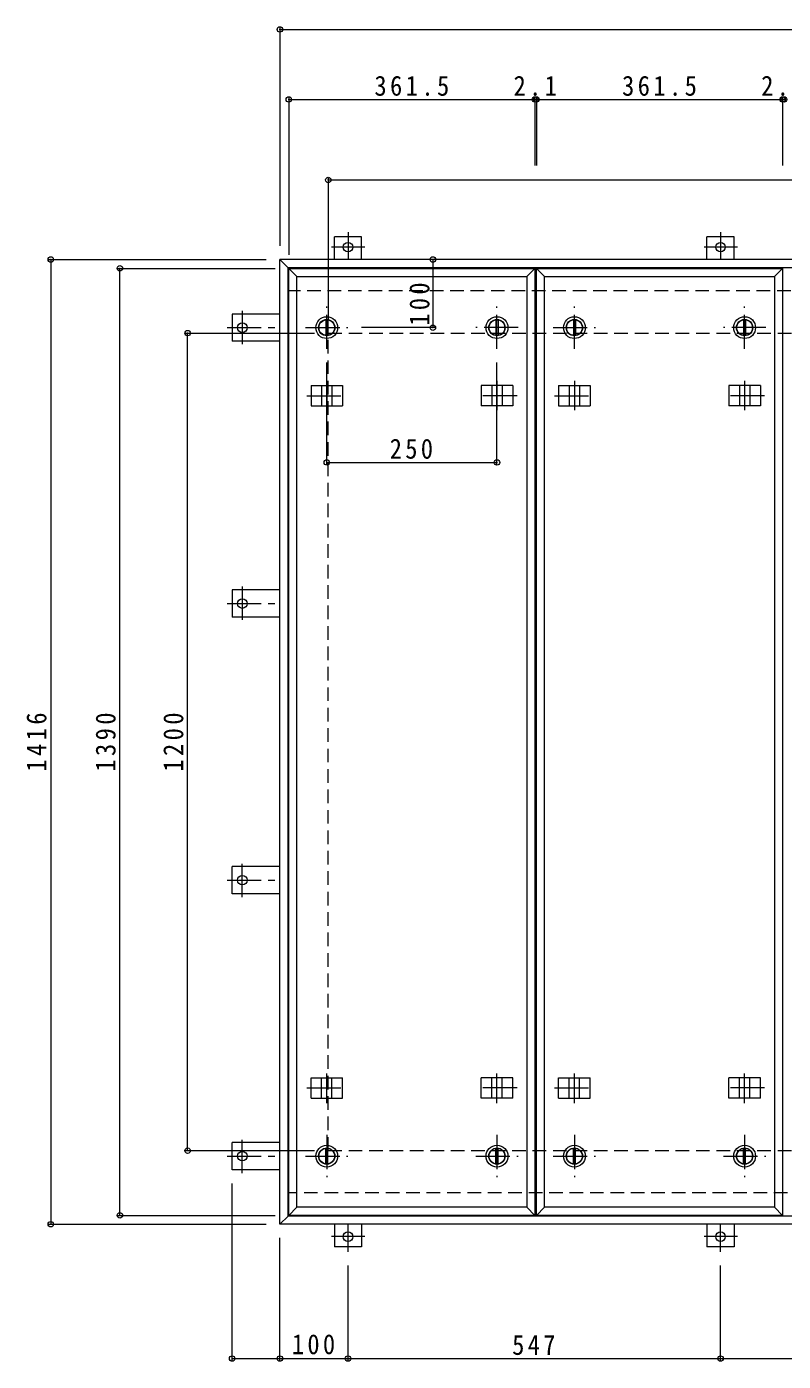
# Model space of a CAD drawing. Units: millimetres at full size, sheet at 1:10. Extents: x -2670 to 2753, y -1962 to 1808.
# Drawn here: x -2670 to -1559, y -376 to 1583 of the extents above; entities that cross this region are included whole.
import ezdxf

# ---------------------------------------------------------------- set-up
doc = ezdxf.new("R2010")
doc.units = ezdxf.units.MM
doc.header["$LTSCALE"] = 10
doc.header["$PDMODE"] = 32
doc.header["$PDSIZE"] = 8
doc.linetypes.add('CHAIN1', pattern=[8, 5, -1, 1, -1])
doc.linetypes.add('DASHED2', pattern=[3, 2, -1])
for name, color, linetype, lineweight in [('0-1_躯体', 2, 'DASHED2', 9), ('0-2_仕上', 3, 'Continuous', 9), ('0-3_建具', 4, 'Continuous', 9), ('0-C', 2, 'Continuous', 9), ('0-E', 3, 'Continuous', 9), ('0-F', 7, 'Continuous', 9)]:
    doc.layers.add(name, color=color, linetype=linetype, lineweight=lineweight)
doc.styles.add('ＭＳ ゴシック', font='')
doc.styles.get('ＭＳ ゴシック').set_extended_font_data('MS Gothic')

msp = doc.modelspace()

# ---------------------------------------------------------------- linework, layer by layer
at = {"layer": '0-1_躯体'}
for p, q in [((-467.83, 1195.44), (-2285.83, 1195.44)), ((-2226.83, 1133.44), (-526.83, 1133.44)), ((-2226.83, -66.56), (-2226.83, 1133.44)), ((-2226.83, -66.56), (-526.83, -66.56)), ((-832.45, -128.56), (-2285.83, -128.56))]:
    msp.add_line(p, q, dxfattribs=at)
at = {"layer": '0-2_仕上'}
for p, q in [((-2272.83, 1216.44), (-2284.83, 1228.44)), ((-2284.83, 1228.44), (-1923.33, 1228.44)), ((-2284.83, -161.56), (-2284.83, 1228.44)), ((-2272.83, 1216.44), (-1935.33, 1216.44)), ((-2272.83, -149.56), (-2272.83, 1216.44)), ((-1935.33, 1216.44), (-1923.33, 1228.44)), ((-1935.33, 1216.44), (-1935.33, -149.56)), ((-1923.33, 1228.44), (-1923.33, -161.56)), ((-1909.2, 1216.44), (-1921.2, 1228.44)), ((-1921.2, 1228.44), (-1559.7, 1228.44)), ((-1921.2, -161.56), (-1921.2, 1228.44)), ((-1909.2, 1216.44), (-1571.7, 1216.44)), ((-1909.2, -149.56), (-1909.2, 1216.44)), ((-1571.7, 1216.44), (-1559.7, 1228.44)), ((-1571.7, 1216.44), (-1571.7, -149.56)), ((-1559.7, 1228.44), (-1559.7, -161.56)), ((-2284.83, -161.56), (-2272.83, -149.56)), ((-1935.33, -149.56), (-2272.83, -149.56)), ((-1921.2, -161.56), (-1909.2, -149.56)), ((-1571.7, -149.56), (-1909.2, -149.56))]:
    msp.add_line(p, q, dxfattribs=at)
for points in [[(-1935.33, -149.56), (-1923.33, -161.56), (-2284.83, -161.56)], [(-1571.7, -149.56), (-1559.7, -161.56), (-1921.2, -161.56)]]:
    msp.add_lwpolyline(points, dxfattribs=at)
at = {"layer": '0-3_建具', "color": 2}
for p, q in [((-2297.83, 1241.44), (-2285.83, 1229.44)), ((-455.83, 1241.44), (-2297.83, 1241.44)), ((-2297.83, -174.56), (-2297.83, 1241.44)), ((-467.83, 1229.44), (-2285.83, 1229.44)), ((-2285.83, -162.56), (-2285.83, 1229.44)), ((-2297.83, -174.56), (-2285.83, -162.56)), ((-455.83, -174.56), (-2297.83, -174.56)), ((-467.83, -162.56), (-2285.83, -162.56))]:
    msp.add_line(p, q, dxfattribs=at)
at = {"layer": '0-3_建具', "linetype": 'CHAIN1'}
for p, q in [((-2229.08, 1063.56), (-2229.08, 1020.32)), ((-1979.08, 1063.56), (-1979.08, 1020.32)), ((-1865.45, 1063.56), (-1865.45, 1020.32)), ((-1615.45, 1063.56), (-1615.45, 1020.32)), ((-2258.49, 1041.44), (-2199.67, 1041.44)), ((-1949.67, 1041.44), (-2008.49, 1041.44)), ((-1894.86, 1041.44), (-1836.04, 1041.44)), ((-1586.04, 1041.44), (-1644.86, 1041.44)), ((-2229.08, 3.32), (-2229.08, 46.56)), ((-1979.08, 3.32), (-1979.08, 46.56)), ((-1865.45, 3.32), (-1865.45, 46.56)), ((-1615.45, 3.32), (-1615.45, 46.56)), ((-2258.49, 25.44), (-2199.67, 25.44)), ((-1949.67, 25.44), (-2008.49, 25.44)), ((-1894.86, 25.44), (-1836.04, 25.44)), ((-1586.04, 25.44), (-1644.86, 25.44))]:
    msp.add_line(p, q, dxfattribs=at)
at = {"layer": '0-3_建具'}
for p, q in [((-2252.17, 1056.44), (-2205.99, 1056.44)), ((-2252.17, 1056.44), (-2252.17, 1026.44)), ((-2236.58, 1056.44), (-2236.58, 1026.44)), ((-2221.58, 1056.44), (-2221.58, 1026.44)), ((-2205.99, 1056.44), (-2205.99, 1026.44)), ((-1955.99, 1056.44), (-2002.17, 1056.44)), ((-2002.17, 1056.44), (-2002.17, 1026.44)), ((-1986.58, 1056.44), (-1986.58, 1026.44)), ((-1971.58, 1056.44), (-1971.58, 1026.44)), ((-1955.99, 1056.44), (-1955.99, 1026.44)), ((-1888.54, 1056.44), (-1842.36, 1056.44)), ((-1888.54, 1056.44), (-1888.54, 1026.44)), ((-1872.95, 1056.44), (-1872.95, 1026.44)), ((-1857.95, 1056.44), (-1857.95, 1026.44)), ((-1842.36, 1056.44), (-1842.36, 1026.44)), ((-1592.36, 1056.44), (-1638.54, 1056.44)), ((-1638.54, 1056.44), (-1638.54, 1026.44)), ((-1622.95, 1056.44), (-1622.95, 1026.44)), ((-1607.95, 1056.44), (-1607.95, 1026.44)), ((-1592.36, 1056.44), (-1592.36, 1026.44)), ((-2252.17, 1026.44), (-2205.99, 1026.44)), ((-1955.99, 1026.44), (-2002.17, 1026.44)), ((-1888.54, 1026.44), (-1842.36, 1026.44)), ((-1592.36, 1026.44), (-1638.54, 1026.44)), ((-2252.17, 40.44), (-2205.99, 40.44)), ((-2252.17, 10.44), (-2252.17, 40.44)), ((-2236.58, 10.44), (-2236.58, 40.44)), ((-2221.58, 10.44), (-2221.58, 40.44)), ((-2205.99, 10.44), (-2205.99, 40.44)), ((-1955.99, 40.44), (-2002.17, 40.44)), ((-2002.17, 10.44), (-2002.17, 40.44)), ((-1986.58, 10.44), (-1986.58, 40.44)), ((-1971.58, 10.44), (-1971.58, 40.44)), ((-1955.99, 10.44), (-1955.99, 40.44)), ((-1888.54, 40.44), (-1842.36, 40.44)), ((-1888.54, 10.44), (-1888.54, 40.44)), ((-1872.95, 10.44), (-1872.95, 40.44)), ((-1857.95, 10.44), (-1857.95, 40.44)), ((-1842.36, 10.44), (-1842.36, 40.44)), ((-1592.36, 40.44), (-1638.54, 40.44)), ((-1638.54, 10.44), (-1638.54, 40.44)), ((-1622.95, 10.44), (-1622.95, 40.44)), ((-1607.95, 10.44), (-1607.95, 40.44)), ((-1592.36, 10.44), (-1592.36, 40.44)), ((-2252.17, 10.44), (-2205.99, 10.44)), ((-1955.99, 10.44), (-2002.17, 10.44)), ((-1888.54, 10.44), (-1842.36, 10.44)), ((-1592.36, 10.44), (-1638.54, 10.44))]:
    msp.add_line(p, q, dxfattribs=at)
at = {"layer": '0-C', "linetype": 'CHAIN1'}
for p, q in [((-2229.08, 1110.44), (-2229.08, 1172.44)), ((-1979.08, 1110.44), (-1979.08, 1172.44)), ((-1865.45, 1110.44), (-1865.45, 1172.44)), ((-1615.45, 1110.44), (-1615.45, 1172.44)), ((-2260.08, 1141.44), (-2198.08, 1141.44)), ((-1948.08, 1141.44), (-2010.08, 1141.44)), ((-1896.45, 1141.44), (-1834.45, 1141.44)), ((-1584.45, 1141.44), (-1646.45, 1141.44)), ((-2229.08, -43.56), (-2229.08, -105.56)), ((-1979.08, -43.56), (-1979.08, -105.56)), ((-1865.45, -43.56), (-1865.45, -105.56)), ((-1615.45, -43.56), (-1615.45, -105.56)), ((-2260.08, -74.56), (-2198.08, -74.56)), ((-2010.08, -74.56), (-1948.08, -74.56)), ((-1896.45, -74.56), (-1834.45, -74.56)), ((-1646.45, -74.56), (-1584.45, -74.56))]:
    msp.add_line(p, q, dxfattribs=at)
at = {"layer": '0-C'}
for p, q in [((-2230.58, 1152.84), (-2230.58, 1130.04)), ((-2227.58, 1152.84), (-2227.58, 1130.04)), ((-1980.58, 1152.84), (-1980.58, 1130.04)), ((-1977.58, 1152.84), (-1977.58, 1130.04)), ((-1866.95, 1152.84), (-1866.95, 1130.04)), ((-1863.95, 1152.84), (-1863.95, 1130.04)), ((-1616.95, 1152.84), (-1616.95, 1130.04)), ((-1613.95, 1152.84), (-1613.95, 1130.04)), ((-2230.58, -85.96), (-2230.58, -63.16)), ((-2227.58, -85.96), (-2227.58, -63.16)), ((-1980.58, -85.96), (-1980.58, -63.16)), ((-1977.58, -85.96), (-1977.58, -63.16)), ((-1866.95, -85.96), (-1866.95, -63.16)), ((-1863.95, -85.96), (-1863.95, -63.16)), ((-1616.95, -85.96), (-1616.95, -63.16)), ((-1613.95, -85.96), (-1613.95, -63.16))]:
    msp.add_line(p, q, dxfattribs=at)
for centre, radius in [((-2229.08, 1141.44), 16), ((-1979.08, 1141.44), 16), ((-1865.45, 1141.44), 16), ((-1615.45, 1141.44), 16), ((-2229.08, 1141.44), 12), ((-2229.08, 1141.44), 11.5), ((-1979.08, 1141.44), 12), ((-1979.08, 1141.44), 11.5), ((-1865.45, 1141.44), 12), ((-1865.45, 1141.44), 11.5), ((-1615.45, 1141.44), 12), ((-1615.45, 1141.44), 11.5), ((-2229.08, -74.56), 16), ((-1979.08, -74.56), 16), ((-1865.45, -74.56), 16), ((-1615.45, -74.56), 16), ((-2229.08, -74.56), 12), ((-2229.08, -74.56), 11.5), ((-1979.08, -74.56), 12), ((-1979.08, -74.56), 11.5), ((-1865.45, -74.56), 12), ((-1865.45, -74.56), 11.5), ((-1615.45, -74.56), 12), ((-1615.45, -74.56), 11.5)]:
    msp.add_circle(centre, radius, dxfattribs=at)
at = {"layer": '0-E'}
for p, q in [((-2177.83, 1274.64), (-2217.83, 1274.64)), ((-2217.83, 1241.44), (-2217.83, 1274.64)), ((-2177.83, 1241.44), (-2177.83, 1274.64)), ((-1630.83, 1274.64), (-1670.83, 1274.64)), ((-1670.83, 1241.44), (-1670.83, 1274.64)), ((-1630.83, 1241.44), (-1630.83, 1274.64)), ((-2368.03, 1161.44), (-2368.03, 1121.44)), ((-2297.83, 1161.44), (-2368.03, 1161.44)), ((-2297.83, 1121.44), (-2368.03, 1121.44)), ((-2297.83, 756.44), (-2368.03, 756.44)), ((-2368.03, 756.44), (-2368.03, 716.44)), ((-2297.83, 716.44), (-2368.03, 716.44)), ((-2368.03, 310.44), (-2368.03, 350.44)), ((-2297.83, 350.44), (-2368.03, 350.44)), ((-2297.83, 310.44), (-2368.03, 310.44)), ((-2297.83, -54.56), (-2368.03, -54.56)), ((-2368.03, -94.56), (-2368.03, -54.56)), ((-2297.83, -94.56), (-2368.03, -94.56)), ((-2217.83, -174.56), (-2217.83, -207.76)), ((-2177.83, -174.56), (-2177.83, -207.76)), ((-1670.83, -174.56), (-1670.83, -207.76)), ((-1630.83, -174.56), (-1630.83, -207.76)), ((-2177.83, -207.76), (-2217.83, -207.76)), ((-1630.83, -207.76), (-1670.83, -207.76))]:
    msp.add_line(p, q, dxfattribs=at)
at = {"layer": '0-E', "linetype": 'CHAIN1'}
for p, q in [((-2197.83, 1281.8), (-2197.83, 1241.64)), ((-1650.83, 1281.8), (-1650.83, 1241.64)), ((-2172.99, 1259.64), (-2221.87, 1259.64)), ((-1625.99, 1259.64), (-1674.87, 1259.64)), ((-2353.03, 1166.28), (-2353.03, 1117.39)), ((-2375.19, 1141.44), (-2297.83, 1141.44)), ((-2353.03, 761.28), (-2353.03, 712.39)), ((-2375.19, 736.44), (-2297.83, 736.44)), ((-2353.03, 305.6), (-2353.03, 354.49)), ((-2375.19, 330.44), (-2297.83, 330.44)), ((-2353.03, -99.4), (-2353.03, -50.51)), ((-2375.19, -74.56), (-2297.83, -74.56)), ((-2197.83, -214.92), (-2197.83, -174.76)), ((-1650.83, -214.92), (-1650.83, -174.76)), ((-2172.99, -192.76), (-2221.87, -192.76)), ((-1625.99, -192.76), (-1674.87, -192.76))]:
    msp.add_line(p, q, dxfattribs=at)
at = {"layer": '0-E'}
for centre in [(-2197.83, 1259.64), (-1650.83, 1259.64), (-2353.03, 1141.44), (-2353.03, 736.44), (-2353.03, 330.44), (-2353.03, -74.56), (-2197.83, -192.76), (-1650.83, -192.76)]:
    msp.add_circle(centre, 7, dxfattribs=at)
at = {"layer": '0-F'}
for p, q in [((-2297.83, 1582.15), (-2297.83, 1261.44)), ((-2297.83, 1579.15), (-455.83, 1579.15)), ((-2284.83, 1479.36), (-2284.83, 1248.44)), ((-2284.83, 1476.36), (-1923.33, 1476.36)), ((-1923.33, 1479.36), (-1923.33, 1379.48)), ((-1923.33, 1476.36), (-1921.2, 1476.36)), ((-1921.2, 1479.36), (-1921.2, 1379.48)), ((-1921.2, 1476.36), (-1559.7, 1476.36)), ((-1559.7, 1479.36), (-1559.7, 1379.48)), ((-1559.7, 1476.36), (-1557.58, 1476.36)), ((-2226.83, 1361.16), (-2226.83, 1153.44)), ((-2226.83, 1358.16), (-526.83, 1358.16)), ((-2637.23, 1241.44), (-2317.83, 1241.44)), ((-2634.23, 1241.44), (-2634.23, -174.56)), ((-2073.16, 1241.44), (-2073.16, 1141.44)), ((-2535.78, 1228.44), (-2304.83, 1228.44)), ((-2532.78, -161.56), (-2532.78, 1228.44)), ((-2070.16, 1141.44), (-2178.08, 1141.44)), ((-2436.33, 1133.44), (-2246.83, 1133.44)), ((-2433.33, -66.56), (-2433.33, 1133.44)), ((-2229.08, 940.61), (-2229.08, 1090.44)), ((-1979.08, 940.61), (-1979.08, 1090.44)), ((-2229.08, 943.61), (-1979.08, 943.61)), ((-2436.33, -66.56), (-2246.83, -66.56)), ((-2368.03, -374.73), (-2368.03, -114.56)), ((-2637.23, -174.56), (-2317.83, -174.56)), ((-2535.78, -161.56), (-2304.83, -161.56)), ((-2297.83, -374.73), (-2297.83, -194.56)), ((-2197.83, -374.73), (-2197.83, -234.92)), ((-1650.83, -374.73), (-1650.83, -234.92)), ((-2368.03, -371.73), (-2297.83, -371.73)), ((-2297.83, -371.73), (-2197.83, -371.73)), ((-2197.83, -371.73), (-1650.83, -371.73)), ((-1650.83, -371.73), (-1102.83, -371.73))]:
    msp.add_line(p, q, dxfattribs=at)
for p in [(-2297.83, 1579.15), (-2284.83, 1476.36), (-1923.33, 1476.36), (-1921.2, 1476.36), (-1559.7, 1476.36), (-1557.58, 1476.36), (-2226.83, 1358.16), (-2634.23, 1241.44), (-2073.16, 1241.44), (-2532.78, 1228.44), (-2433.33, 1133.44), (-2073.16, 1141.44), (-2229.08, 943.61), (-1979.08, 943.61), (-2433.33, -66.56), (-2634.23, -174.56), (-2532.78, -161.56), (-2368.03, -371.73), (-2297.83, -371.73), (-2197.83, -371.73), (-1650.83, -371.73)]:
    msp.add_point(p, dxfattribs=at)

# ---------------------------------------------------------------- texts
at = {"layer": '0-F', "color": 2, "char_height": 29.33, "attachment_point": 7, "style": 'ＭＳ ゴシック'}
for s, insert in [('\\T1.28;\\W0.9;361.5', (-2159.08, 1481.36)), ('\\T1.27;\\W0.9;2.1', (-1954.76, 1481.36)), ('\\T1.28;\\W0.9;361.5', (-1795.45, 1481.36)), ('\\T1.27;\\W0.9;2.1', (-1591.14, 1481.36)), ('\\T1.27;\\W0.9;250', (-2136.58, 948.61)), ('\\T1.27;\\W0.9;100', (-2280.33, -365.73)), ('\\T1.27;\\W0.9;547', (-1956.83, -366.73))]:
    msp.add_mtext(s, dxfattribs=dict(at, insert=insert))
at = {"layer": '0-F', "color": 2, "char_height": 29.33, "attachment_point": 7, "rotation": 90, "style": 'ＭＳ ゴシック'}
for s, insert in [('\\T1.27;\\W0.9;100', (-2077.96, 1144.22)), ('\\T1.28;\\W0.9;1416', (-2640.23, 489.69)), ('\\T1.28;\\W0.9;1390', (-2538.78, 489.69)), ('\\T1.28;\\W0.9;1200', (-2439.33, 489.69))]:
    msp.add_mtext(s, dxfattribs=dict(at, insert=insert))

doc.saveas('drawing.dxf')
